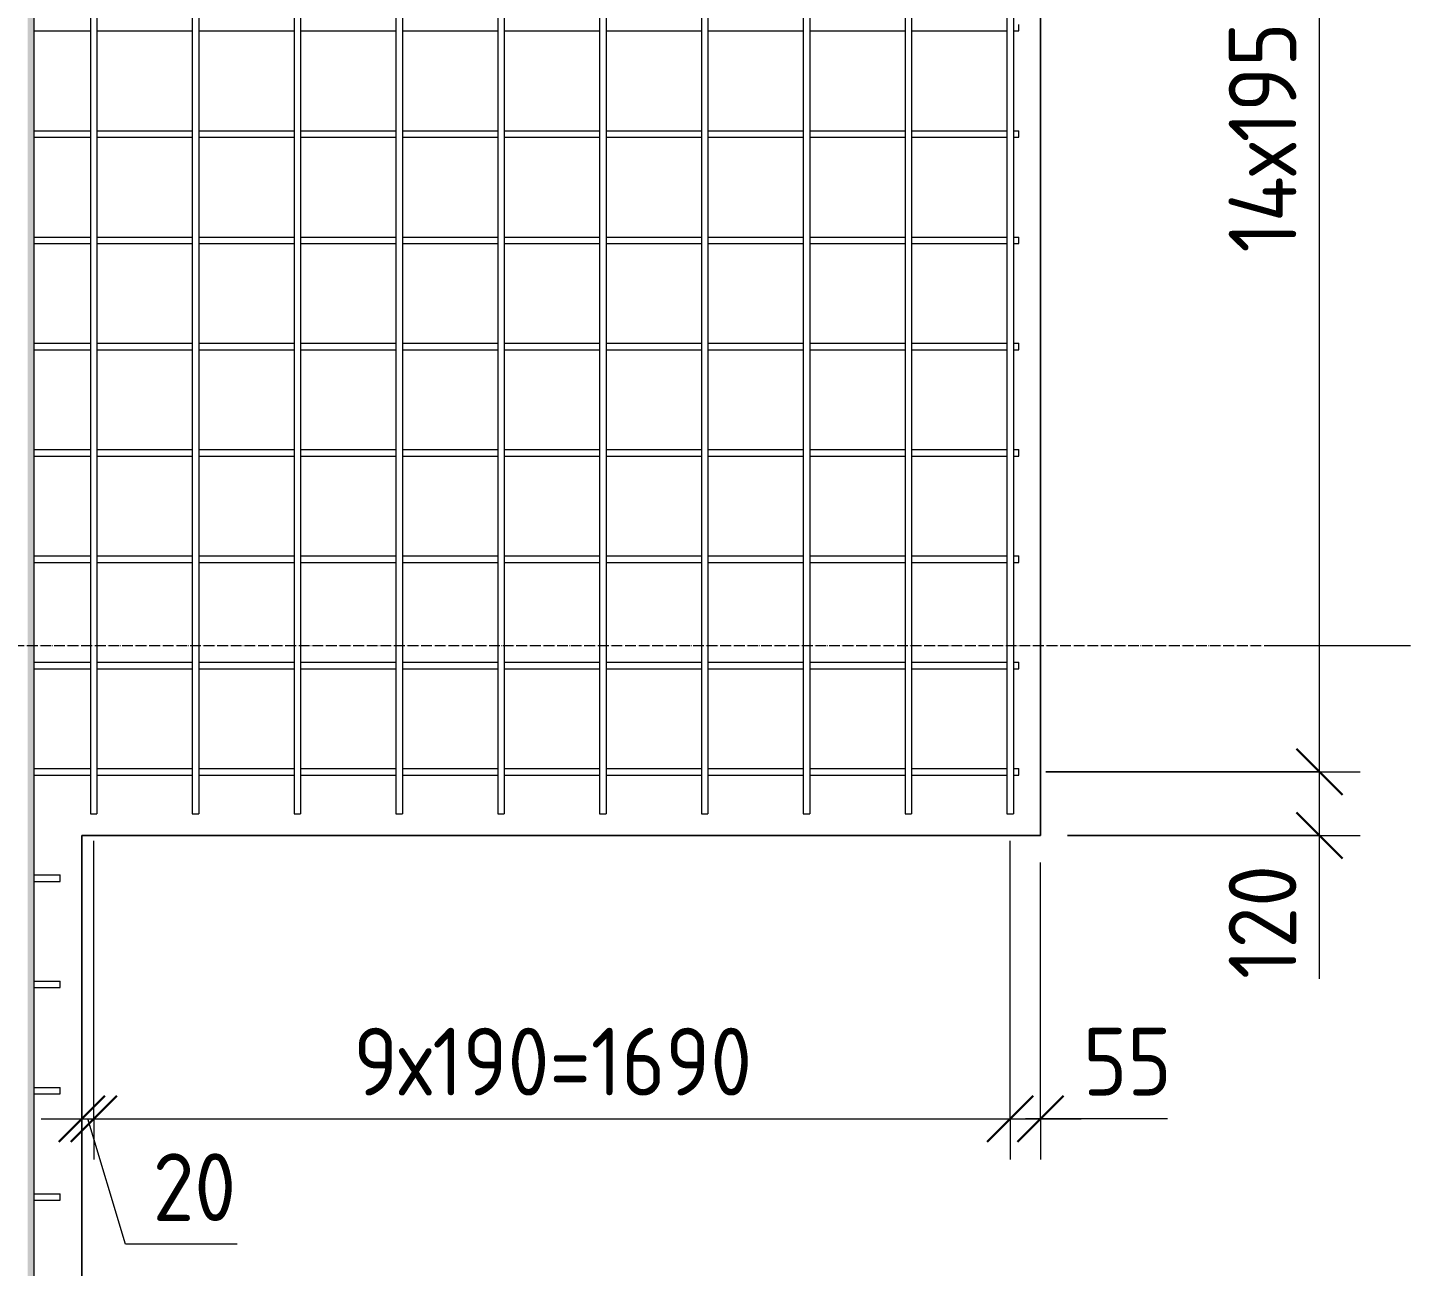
# Model space of a CAD drawing. Header units: millimetres. Extents: x 677 to 38046, y -1785 to 52249.
# Drawn here: x 13191 to 15744, y 47250 to 49536 of the extents above; entities that cross this region are included whole.
import ezdxf

# ---------------------------------------------------------------- set-up
doc = ezdxf.new("R2010")
doc.units = ezdxf.units.MM
doc.linetypes.add('02 Штрихпунктирная _20 мм_', pattern=[25, 20, -2.5, 0, -2.5])
for name, color, linetype, lineweight in [('AA_Dim', 7, 'Continuous', 9), ('AA_Dim-50', 7, 'Continuous', 9), ('AA_Linii', 7, 'Continuous', 9), ('AA_Oformlenie', 7, 'Continuous', 9), ('KR_Armatura_Tonkie', 7, 'Continuous', 20), ('KR_Fundament', 7, 'Continuous', 20), ('Оси', 7, 'Continuous', 9)]:
    doc.layers.add(name, color=color, linetype=linetype, lineweight=lineweight)
doc.styles.add('ISOCPEUR_1', font='isocpeur.TTF', dxfattribs={"width": 0.9, "height": 125})
doc.dimstyles.new('05_Округл_5мм__прозр_', dxfattribs={"dimscale": 304.8, "dimtxt": 125.344371, "dimasz": 0.278871, "dimexe": 0.246063, "dimexo": 0.164042, "dimgap": 0.016404, "dimtad": 1, "dimdec": 0, "dimrnd": 5, "dimdsep": 46, "dimtxsty": 'ISOCPEUR_1', "dimblk1": 'OBLIQUE', "dimblk2": 'OBLIQUE', "dimsah": 1, "dimcen": 0.09, "dimdle": 0.246063, "dimazin": 0, "dimtfac": 1, "dimtdec": 4, "dimtix": 1, "dimtmove": 1, "dimatfit": 3, "dimfxl": 1, "dimtvp": 1, "dimtolj": 1, "dimtzin": 0, "dimlwd": 18, "dimlwe": 18, "dimarcsym": 2})
doc.dimstyles.new('05_Округл_5мм__прозр__1', dxfattribs={"dimscale": 304.8, "dimtxt": 125.344371, "dimasz": 0.278871, "dimexe": 0.246063, "dimexo": 0.164042, "dimgap": 0.016404, "dimtad": 1, "dimdec": 0, "dimrnd": 5, "dimdsep": 46, "dimtxsty": 'ISOCPEUR_1', "dimblk1": 'OBLIQUE', "dimblk2": 'OBLIQUE', "dimsah": 1, "dimcen": 0.09, "dimdle": 0.246063, "dimazin": 0, "dimtfac": 1, "dimtdec": 4, "dimtix": 1, "dimtmove": 0, "dimatfit": 3, "dimfxl": 1, "dimtvp": 1, "dimtolj": 1, "dimtzin": 0, "dimlwd": 18, "dimlwe": 18, "dimarcsym": 2})

# ---------------------------------------------------------------- blocks, each defined once
blk = doc.blocks.new('DIMBLOCK64-Схема расположения фонового армирования фундаментной плиты на отм_-0_890 входной группы в осях 1_1-3_1_Д_1-Ж_1')
at = {"layer": 'AA_Dim-50', "lineweight": 30}
for p, q in [((15576.1, 48162.7), (15533.6, 48205.2)), ((15576.1, 48162.7), (15618.6, 48120.2)), ((15576.1, 48045), (15533.6, 48087.5)), ((15576.1, 48045), (15618.6, 48002.5))]:
    blk.add_line(p, q, dxfattribs=at)
at = {"layer": 'AA_Dim-50', "lineweight": 18}
for p, q in [((15070.9, 48162.7), (15651.1, 48162.7)), ((15576.1, 48162.7), (15070.9, 48162.7)), ((15576.1, 47970), (15576.1, 48162.7)), ((15576.1, 48040.8), (15576.1, 48103.8)), ((15110.9, 48045), (15651.1, 48045)), ((15576.1, 48045), (15110.9, 48045)), ((15576.1, 47780.3), (15576.1, 48040.8))]:
    blk.add_line(p, q, dxfattribs=at)
at = {"layer": 'AA_Dim-50', "color": 0, "lineweight": 18, "insert": (15408.2, 47780.3), "char_height": 125, "width": 252.581, "attachment_point": 1, "rotation": 90, "line_spacing_factor": 1.135194, "style": 'ISOCPEUR_1'}
blk.add_mtext('120', dxfattribs=at)
blk = doc.blocks.new('_Oblique')
at = {"color": 0, "linetype": 'ByBlock', "lineweight": -2}
blk.add_line((-0.5, -0.5), (0.5, 0.5), dxfattribs=at)
blk = doc.blocks.new('DIMBLOCK65-Схема расположения фонового армирования фундаментной плиты на отм_-0_890 входной группы в осях 1_1-3_1_Д_1-Ж_1')
at = {"layer": 'AA_Dim-50', "lineweight": 30}
for p, q in [((15576.1, 50909), (15533.6, 50951.5)), ((15576.1, 50909), (15618.6, 50866.5)), ((15576.1, 48162.7), (15533.6, 48205.2)), ((15576.1, 48162.7), (15618.6, 48120.2))]:
    blk.add_line(p, q, dxfattribs=at)
at = {"layer": 'AA_Dim-50', "lineweight": 18}
for p, q in [((15070.9, 50909), (15651.1, 50909)), ((15576.1, 50909), (15070.9, 50909)), ((15576.1, 48162.7), (15576.1, 50909)), ((15070.9, 48162.7), (15651.1, 48162.7)), ((15576.1, 48162.7), (15070.9, 48162.7))]:
    blk.add_line(p, q, dxfattribs=at)
at = {"layer": 'AA_Dim-50', "color": 0, "lineweight": 18, "insert": (15408.2, 49120.8), "char_height": 125, "width": 996.133, "attachment_point": 1, "rotation": 90, "line_spacing_factor": 1.135194, "style": 'ISOCPEUR_1'}
blk.add_mtext('14х195=2745', dxfattribs=at)
blk = doc.blocks.new('DIMBLOCK70-Схема расположения фонового армирования фундаментной плиты на отм_-0_890 входной группы в осях 1_1-3_1_Д_1-Ж_1')
at = {"layer": 'AA_Dim-50', "lineweight": 18}
for p, q in [((13312.9, 47522.4), (13312.9, 48035)), ((13290.9, 47522.4), (13290.9, 47532.5)), ((13215.9, 47522.4), (13312.9, 47522.4)), ((13290.9, 47522.4), (13290.9, 47447.4)), ((13371.8, 47290.7), (13301.9, 47522.4)), ((13312.9, 47522.4), (13312.9, 47447.4)), ((13577.9, 47290.7), (13371.8, 47290.7))]:
    blk.add_line(p, q, dxfattribs=at)
at = {"layer": 'AA_Dim-50', "lineweight": 30}
for p, q in [((13290.9, 47522.4), (13333.4, 47564.9)), ((13312.9, 47522.4), (13355.4, 47564.9)), ((13290.9, 47522.4), (13248.4, 47479.9)), ((13312.9, 47522.4), (13270.4, 47479.9))]:
    blk.add_line(p, q, dxfattribs=at)
at = {"layer": 'AA_Dim-50', "color": 0, "lineweight": 18, "insert": (13421.8, 47458.6), "char_height": 125, "width": 187.307, "attachment_point": 1, "line_spacing_factor": 1.135194, "style": 'ISOCPEUR_1'}
blk.add_mtext('20', dxfattribs=at)
blk = doc.blocks.new('_None')
blk = doc.blocks.new('DIMBLOCK71-Схема расположения фонового армирования фундаментной плиты на отм_-0_890 входной группы в осях 1_1-3_1_Д_1-Ж_1')
at = {"layer": 'AA_Dim-50', "lineweight": 18}
for p, q in [((13312.9, 47522.4), (13312.9, 48035)), ((15004.9, 47522.4), (15004.9, 48035)), ((15060.9, 47522.4), (15060.9, 47995)), ((13312.9, 47522.4), (15004.9, 47522.4)), ((13312.9, 47522.4), (13312.9, 47447.4)), ((15004.9, 47522.4), (15004.9, 47447.4)), ((15060.9, 47522.4), (15060.9, 47447.4))]:
    blk.add_line(p, q, dxfattribs=at)
at = {"layer": 'AA_Dim-50', "lineweight": 30}
for p, q in [((13312.9, 47522.4), (13355.4, 47564.9)), ((15004.9, 47522.4), (15047.4, 47564.9)), ((15060.9, 47522.4), (15103.4, 47564.9)), ((13312.9, 47522.4), (13270.4, 47479.9)), ((15004.9, 47522.4), (14962.4, 47479.9)), ((15060.9, 47522.4), (15018.4, 47479.9))]:
    blk.add_line(p, q, dxfattribs=at)
at = {"layer": 'AA_Dim-50', "color": 0, "lineweight": 18, "insert": (13792.3, 47690.3), "char_height": 125, "width": 879.776, "attachment_point": 1, "line_spacing_factor": 1.135194, "style": 'ISOCPEUR_1'}
blk.add_mtext('9х190=1690', dxfattribs=at)
blk = doc.blocks.new('DIMBLOCK72-Схема расположения фонового армирования фундаментной плиты на отм_-0_890 входной группы в осях 1_1-3_1_Д_1-Ж_1')
at = {"layer": 'AA_Dim-50', "lineweight": 18}
for p, q in [((15004.9, 47522.4), (15004.9, 48035)), ((15060.9, 47522.4), (15060.9, 47995)), ((15004.9, 47522.4), (15135.9, 47522.4)), ((15004.9, 47522.4), (15004.9, 47447.4)), ((15089.1, 47522.4), (15032.9, 47522.4)), ((15060.9, 47522.4), (15060.9, 47447.4)), ((15295.2, 47522.4), (15089.1, 47522.4))]:
    blk.add_line(p, q, dxfattribs=at)
at = {"layer": 'AA_Dim-50', "lineweight": 30}
for p, q in [((15004.9, 47522.4), (15047.4, 47564.9)), ((15060.9, 47522.4), (15103.4, 47564.9)), ((15004.9, 47522.4), (14962.4, 47479.9)), ((15060.9, 47522.4), (15018.4, 47479.9))]:
    blk.add_line(p, q, dxfattribs=at)
at = {"layer": 'AA_Dim-50', "color": 0, "lineweight": 18, "insert": (15139.1, 47690.3), "char_height": 125, "width": 187.307, "attachment_point": 1, "line_spacing_factor": 1.135194, "style": 'ISOCPEUR_1'}
blk.add_mtext('55', dxfattribs=at)

msp = doc.modelspace()

# ---------------------------------------------------------------- hatches: boundary and pattern name
at = {"layer": 'AA_Oformlenie'}
msp.add_hatch(color=255, dxfattribs=at).paths.add_polyline_path([(13202.8931, 46185), (13202.8931, 50925), (13190.8931, 50925), (13190.8931, 46185)])

# ---------------------------------------------------------------- linework, layer by layer
at = {"layer": 'AA_Linii'}
msp.add_line((13202.8931, 46185), (13202.8931, 50925), dxfattribs=at)
at = {"layer": 'KR_Armatura_Tonkie'}
for p, q in [((13306.8931, 50925), (13306.8931, 48085)), ((13318.8931, 50925), (13318.8931, 48085)), ((13494.8931, 50925), (13494.8931, 48085)), ((13506.8931, 50925), (13506.8931, 48085)), ((13682.8931, 50925), (13682.8931, 48085)), ((13694.8931, 50925), (13694.8931, 48085)), ((13870.8931, 50925), (13870.8931, 48085)), ((13882.8931, 50925), (13882.8931, 48085)), ((14058.8931, 50925), (14058.8931, 48085)), ((14070.8931, 50925), (14070.8931, 48085)), ((14246.8931, 50925), (14246.8931, 48085)), ((14258.8931, 50925), (14258.8931, 48085)), ((14434.8931, 50925), (14434.8931, 48085)), ((14446.8931, 50925), (14446.8931, 48085)), ((14622.8931, 50925), (14622.8931, 48085)), ((14634.8931, 50925), (14634.8931, 48085)), ((14810.8931, 50925), (14810.8931, 48085)), ((14822.8931, 50925), (14822.8931, 48085)), ((14998.8931, 50925), (14998.8931, 48085)), ((15010.8931, 50925), (15010.8931, 48085)), ((13202.8931, 49529.8333), (13306.8931, 49529.8333)), ((13306.8931, 49529.8333), (13306.8931, 49345.6667)), ((13318.8931, 49529.8333), (13494.8931, 49529.8333)), ((13318.8931, 49529.8333), (13318.8931, 49345.6667)), ((13494.8931, 49529.8333), (13494.8931, 49345.6667)), ((13506.8931, 49529.8333), (13682.8931, 49529.8333)), ((13506.8931, 49529.8333), (13506.8931, 49345.6667)), ((13682.8931, 49529.8333), (13682.8931, 49345.6667)), ((13694.8931, 49529.8333), (13870.8931, 49529.8333)), ((13694.8931, 49529.8333), (13694.8931, 49345.6667)), ((13870.8931, 49529.8333), (13870.8931, 49345.6667)), ((13882.8931, 49529.8333), (14058.8931, 49529.8333)), ((13882.8931, 49529.8333), (13882.8931, 49345.6667)), ((14058.8931, 49529.8333), (14058.8931, 49345.6667)), ((14070.8931, 49529.8333), (14246.8931, 49529.8333)), ((14070.8931, 49529.8333), (14070.8931, 49345.6667)), ((14246.8931, 49529.8333), (14246.8931, 49345.6667)), ((14258.8931, 49529.8333), (14434.8931, 49529.8333)), ((14258.8931, 49529.8333), (14258.8931, 49345.6667)), ((14434.8931, 49529.8333), (14434.8931, 49345.6667)), ((14446.8931, 49529.8333), (14622.8931, 49529.8333)), ((14446.8931, 49529.8333), (14446.8931, 49345.6667)), ((14622.8931, 49529.8333), (14622.8931, 49345.6667)), ((14634.8931, 49529.8333), (14810.8931, 49529.8333)), ((14634.8931, 49529.8333), (14634.8931, 49345.6667)), ((14810.8931, 49529.8333), (14810.8931, 49345.6667)), ((14822.8931, 49529.8333), (14998.8931, 49529.8333)), ((14822.8931, 49529.8333), (14822.8931, 49345.6667)), ((14998.8931, 49529.8333), (14998.8931, 49345.6667)), ((15010.8931, 49529.8333), (15020.8931, 49529.8333)), ((15010.8931, 49529.8333), (15010.8931, 49345.6667)), ((15020.8931, 49529.8333), (15020.8931, 49541.8333)), ((13202.8931, 49345.6667), (13306.8931, 49345.6667)), ((13202.8931, 49345.6667), (13306.8931, 49345.6667)), ((13318.8931, 49345.6667), (13494.8931, 49345.6667)), ((13318.8931, 49345.6667), (13494.8931, 49345.6667)), ((13506.8931, 49345.6667), (13682.8931, 49345.6667)), ((13506.8931, 49345.6667), (13682.8931, 49345.6667)), ((13694.8931, 49345.6667), (13870.8931, 49345.6667)), ((13694.8931, 49345.6667), (13870.8931, 49345.6667)), ((13882.8931, 49345.6667), (14058.8931, 49345.6667)), ((13882.8931, 49345.6667), (14058.8931, 49345.6667)), ((14070.8931, 49345.6667), (14246.8931, 49345.6667)), ((14070.8931, 49345.6667), (14246.8931, 49345.6667)), ((14258.8931, 49345.6667), (14434.8931, 49345.6667)), ((14258.8931, 49345.6667), (14434.8931, 49345.6667)), ((14446.8931, 49345.6667), (14622.8931, 49345.6667)), ((14446.8931, 49345.6667), (14622.8931, 49345.6667)), ((14634.8931, 49345.6667), (14810.8931, 49345.6667)), ((14634.8931, 49345.6667), (14810.8931, 49345.6667)), ((14822.8931, 49345.6667), (14998.8931, 49345.6667)), ((14822.8931, 49345.6667), (14998.8931, 49345.6667)), ((15010.8931, 49345.6667), (15020.8931, 49345.6667)), ((15010.8931, 49345.6667), (15020.8931, 49345.6667)), ((15020.8931, 49333.6667), (15020.8931, 49345.6667)), ((15020.8931, 49333.6667), (15020.8931, 49345.6667)), ((13202.8931, 49333.6667), (13306.8931, 49333.6667)), ((13202.8931, 49333.6667), (13306.8931, 49333.6667)), ((13306.8931, 49333.6667), (13306.8931, 49149.5)), ((13318.8931, 49333.6667), (13494.8931, 49333.6667)), ((13318.8931, 49333.6667), (13494.8931, 49333.6667)), ((13318.8931, 49333.6667), (13318.8931, 49149.5)), ((13494.8931, 49333.6667), (13494.8931, 49149.5)), ((13506.8931, 49333.6667), (13682.8931, 49333.6667)), ((13506.8931, 49333.6667), (13682.8931, 49333.6667)), ((13506.8931, 49333.6667), (13506.8931, 49149.5)), ((13682.8931, 49333.6667), (13682.8931, 49149.5)), ((13694.8931, 49333.6667), (13870.8931, 49333.6667)), ((13694.8931, 49333.6667), (13870.8931, 49333.6667)), ((13694.8931, 49333.6667), (13694.8931, 49149.5)), ((13870.8931, 49333.6667), (13870.8931, 49149.5)), ((13882.8931, 49333.6667), (14058.8931, 49333.6667)), ((13882.8931, 49333.6667), (14058.8931, 49333.6667)), ((13882.8931, 49333.6667), (13882.8931, 49149.5)), ((14058.8931, 49333.6667), (14058.8931, 49149.5)), ((14070.8931, 49333.6667), (14246.8931, 49333.6667)), ((14070.8931, 49333.6667), (14246.8931, 49333.6667)), ((14070.8931, 49333.6667), (14070.8931, 49149.5)), ((14246.8931, 49333.6667), (14246.8931, 49149.5)), ((14258.8931, 49333.6667), (14434.8931, 49333.6667)), ((14258.8931, 49333.6667), (14434.8931, 49333.6667)), ((14258.8931, 49333.6667), (14258.8931, 49149.5)), ((14434.8931, 49333.6667), (14434.8931, 49149.5)), ((14446.8931, 49333.6667), (14622.8931, 49333.6667)), ((14446.8931, 49333.6667), (14622.8931, 49333.6667)), ((14446.8931, 49333.6667), (14446.8931, 49149.5)), ((14622.8931, 49333.6667), (14622.8931, 49149.5)), ((14634.8931, 49333.6667), (14810.8931, 49333.6667)), ((14634.8931, 49333.6667), (14810.8931, 49333.6667)), ((14634.8931, 49333.6667), (14634.8931, 49149.5)), ((14810.8931, 49333.6667), (14810.8931, 49149.5)), ((14822.8931, 49333.6667), (14998.8931, 49333.6667)), ((14822.8931, 49333.6667), (14998.8931, 49333.6667)), ((14822.8931, 49333.6667), (14822.8931, 49149.5)), ((14998.8931, 49333.6667), (14998.8931, 49149.5)), ((15010.8931, 49333.6667), (15020.8931, 49333.6667)), ((15010.8931, 49333.6667), (15020.8931, 49333.6667)), ((15010.8931, 49333.6667), (15010.8931, 49149.5)), ((13202.8931, 49149.5), (13306.8931, 49149.5)), ((13202.8931, 49149.5), (13306.8931, 49149.5)), ((13318.8931, 49149.5), (13494.8931, 49149.5)), ((13318.8931, 49149.5), (13494.8931, 49149.5)), ((13506.8931, 49149.5), (13682.8931, 49149.5)), ((13506.8931, 49149.5), (13682.8931, 49149.5)), ((13694.8931, 49149.5), (13870.8931, 49149.5)), ((13694.8931, 49149.5), (13870.8931, 49149.5)), ((13882.8931, 49149.5), (14058.8931, 49149.5)), ((13882.8931, 49149.5), (14058.8931, 49149.5)), ((14070.8931, 49149.5), (14246.8931, 49149.5)), ((14070.8931, 49149.5), (14246.8931, 49149.5)), ((14258.8931, 49149.5), (14434.8931, 49149.5)), ((14258.8931, 49149.5), (14434.8931, 49149.5)), ((14446.8931, 49149.5), (14622.8931, 49149.5)), ((14446.8931, 49149.5), (14622.8931, 49149.5)), ((14634.8931, 49149.5), (14810.8931, 49149.5)), ((14634.8931, 49149.5), (14810.8931, 49149.5)), ((14822.8931, 49149.5), (14998.8931, 49149.5)), ((14822.8931, 49149.5), (14998.8931, 49149.5)), ((15010.8931, 49149.5), (15020.8931, 49149.5)), ((15010.8931, 49149.5), (15020.8931, 49149.5)), ((15020.8931, 49137.5), (15020.8931, 49149.5)), ((15020.8931, 49137.5), (15020.8931, 49149.5)), ((13202.8931, 49137.5), (13306.8931, 49137.5)), ((13202.8931, 49137.5), (13306.8931, 49137.5)), ((13306.8931, 49137.5), (13306.8931, 48953.3333)), ((13318.8931, 49137.5), (13494.8931, 49137.5)), ((13318.8931, 49137.5), (13494.8931, 49137.5)), ((13318.8931, 49137.5), (13318.8931, 48953.3333)), ((13494.8931, 49137.5), (13494.8931, 48953.3333)), ((13506.8931, 49137.5), (13682.8931, 49137.5)), ((13506.8931, 49137.5), (13682.8931, 49137.5)), ((13506.8931, 49137.5), (13506.8931, 48953.3333)), ((13682.8931, 49137.5), (13682.8931, 48953.3333)), ((13694.8931, 49137.5), (13870.8931, 49137.5)), ((13694.8931, 49137.5), (13870.8931, 49137.5)), ((13694.8931, 49137.5), (13694.8931, 48953.3333)), ((13870.8931, 49137.5), (13870.8931, 48953.3333)), ((13882.8931, 49137.5), (14058.8931, 49137.5)), ((13882.8931, 49137.5), (14058.8931, 49137.5)), ((13882.8931, 49137.5), (13882.8931, 48953.3333)), ((14058.8931, 49137.5), (14058.8931, 48953.3333)), ((14070.8931, 49137.5), (14246.8931, 49137.5)), ((14070.8931, 49137.5), (14246.8931, 49137.5)), ((14070.8931, 49137.5), (14070.8931, 48953.3333)), ((14246.8931, 49137.5), (14246.8931, 48953.3333)), ((14258.8931, 49137.5), (14434.8931, 49137.5)), ((14258.8931, 49137.5), (14434.8931, 49137.5)), ((14258.8931, 49137.5), (14258.8931, 48953.3333)), ((14434.8931, 49137.5), (14434.8931, 48953.3333)), ((14446.8931, 49137.5), (14622.8931, 49137.5)), ((14446.8931, 49137.5), (14622.8931, 49137.5)), ((14446.8931, 49137.5), (14446.8931, 48953.3333)), ((14622.8931, 49137.5), (14622.8931, 48953.3333)), ((14634.8931, 49137.5), (14810.8931, 49137.5)), ((14634.8931, 49137.5), (14810.8931, 49137.5)), ((14634.8931, 49137.5), (14634.8931, 48953.3333)), ((14810.8931, 49137.5), (14810.8931, 48953.3333)), ((14822.8931, 49137.5), (14998.8931, 49137.5)), ((14822.8931, 49137.5), (14998.8931, 49137.5)), ((14822.8931, 49137.5), (14822.8931, 48953.3333)), ((14998.8931, 49137.5), (14998.8931, 48953.3333)), ((15010.8931, 49137.5), (15020.8931, 49137.5)), ((15010.8931, 49137.5), (15020.8931, 49137.5)), ((15010.8931, 49137.5), (15010.8931, 48953.3333)), ((13202.8931, 48953.3333), (13306.8931, 48953.3333)), ((13202.8931, 48953.3333), (13306.8931, 48953.3333)), ((13202.8931, 48941.3333), (13306.8931, 48941.3333)), ((13202.8931, 48941.3333), (13306.8931, 48941.3333)), ((13306.8931, 48941.3333), (13306.8931, 48757.1667)), ((13318.8931, 48953.3333), (13494.8931, 48953.3333)), ((13318.8931, 48953.3333), (13494.8931, 48953.3333)), ((13318.8931, 48941.3333), (13494.8931, 48941.3333)), ((13318.8931, 48941.3333), (13494.8931, 48941.3333)), ((13318.8931, 48941.3333), (13318.8931, 48757.1667)), ((13494.8931, 48941.3333), (13494.8931, 48757.1667)), ((13506.8931, 48953.3333), (13682.8931, 48953.3333)), ((13506.8931, 48953.3333), (13682.8931, 48953.3333)), ((13506.8931, 48941.3333), (13682.8931, 48941.3333)), ((13506.8931, 48941.3333), (13682.8931, 48941.3333)), ((13506.8931, 48941.3333), (13506.8931, 48757.1667)), ((13682.8931, 48941.3333), (13682.8931, 48757.1667)), ((13694.8931, 48953.3333), (13870.8931, 48953.3333)), ((13694.8931, 48953.3333), (13870.8931, 48953.3333)), ((13694.8931, 48941.3333), (13870.8931, 48941.3333)), ((13694.8931, 48941.3333), (13870.8931, 48941.3333)), ((13694.8931, 48941.3333), (13694.8931, 48757.1667)), ((13870.8931, 48941.3333), (13870.8931, 48757.1667)), ((13882.8931, 48953.3333), (14058.8931, 48953.3333)), ((13882.8931, 48953.3333), (14058.8931, 48953.3333)), ((13882.8931, 48941.3333), (14058.8931, 48941.3333)), ((13882.8931, 48941.3333), (14058.8931, 48941.3333)), ((13882.8931, 48941.3333), (13882.8931, 48757.1667)), ((14058.8931, 48941.3333), (14058.8931, 48757.1667)), ((14070.8931, 48953.3333), (14246.8931, 48953.3333)), ((14070.8931, 48953.3333), (14246.8931, 48953.3333)), ((14070.8931, 48941.3333), (14246.8931, 48941.3333)), ((14070.8931, 48941.3333), (14246.8931, 48941.3333)), ((14070.8931, 48941.3333), (14070.8931, 48757.1667)), ((14246.8931, 48941.3333), (14246.8931, 48757.1667)), ((14258.8931, 48953.3333), (14434.8931, 48953.3333)), ((14258.8931, 48953.3333), (14434.8931, 48953.3333)), ((14258.8931, 48941.3333), (14434.8931, 48941.3333)), ((14258.8931, 48941.3333), (14434.8931, 48941.3333)), ((14258.8931, 48941.3333), (14258.8931, 48757.1667)), ((14434.8931, 48941.3333), (14434.8931, 48757.1667)), ((14446.8931, 48953.3333), (14622.8931, 48953.3333)), ((14446.8931, 48953.3333), (14622.8931, 48953.3333)), ((14446.8931, 48941.3333), (14622.8931, 48941.3333)), ((14446.8931, 48941.3333), (14622.8931, 48941.3333)), ((14446.8931, 48941.3333), (14446.8931, 48757.1667)), ((14622.8931, 48941.3333), (14622.8931, 48757.1667)), ((14634.8931, 48953.3333), (14810.8931, 48953.3333)), ((14634.8931, 48953.3333), (14810.8931, 48953.3333)), ((14634.8931, 48941.3333), (14810.8931, 48941.3333)), ((14634.8931, 48941.3333), (14810.8931, 48941.3333)), ((14634.8931, 48941.3333), (14634.8931, 48757.1667)), ((14810.8931, 48941.3333), (14810.8931, 48757.1667)), ((14822.8931, 48953.3333), (14998.8931, 48953.3333)), ((14822.8931, 48953.3333), (14998.8931, 48953.3333)), ((14822.8931, 48941.3333), (14998.8931, 48941.3333)), ((14822.8931, 48941.3333), (14998.8931, 48941.3333)), ((14822.8931, 48941.3333), (14822.8931, 48757.1667)), ((14998.8931, 48941.3333), (14998.8931, 48757.1667)), ((15010.8931, 48953.3333), (15020.8931, 48953.3333)), ((15010.8931, 48953.3333), (15020.8931, 48953.3333)), ((15010.8931, 48941.3333), (15020.8931, 48941.3333)), ((15010.8931, 48941.3333), (15020.8931, 48941.3333)), ((15010.8931, 48941.3333), (15010.8931, 48757.1667)), ((15020.8931, 48941.3333), (15020.8931, 48953.3333)), ((15020.8931, 48941.3333), (15020.8931, 48953.3333)), ((13202.8931, 48757.1667), (13306.8931, 48757.1667)), ((13202.8931, 48757.1667), (13306.8931, 48757.1667)), ((13318.8931, 48757.1667), (13494.8931, 48757.1667)), ((13318.8931, 48757.1667), (13494.8931, 48757.1667)), ((13506.8931, 48757.1667), (13682.8931, 48757.1667)), ((13506.8931, 48757.1667), (13682.8931, 48757.1667)), ((13694.8931, 48757.1667), (13870.8931, 48757.1667)), ((13694.8931, 48757.1667), (13870.8931, 48757.1667)), ((13882.8931, 48757.1667), (14058.8931, 48757.1667)), ((13882.8931, 48757.1667), (14058.8931, 48757.1667)), ((14070.8931, 48757.1667), (14246.8931, 48757.1667)), ((14070.8931, 48757.1667), (14246.8931, 48757.1667)), ((14258.8931, 48757.1667), (14434.8931, 48757.1667)), ((14258.8931, 48757.1667), (14434.8931, 48757.1667)), ((14446.8931, 48757.1667), (14622.8931, 48757.1667)), ((14446.8931, 48757.1667), (14622.8931, 48757.1667)), ((14634.8931, 48757.1667), (14810.8931, 48757.1667)), ((14634.8931, 48757.1667), (14810.8931, 48757.1667)), ((14822.8931, 48757.1667), (14998.8931, 48757.1667)), ((14822.8931, 48757.1667), (14998.8931, 48757.1667)), ((15010.8931, 48757.1667), (15020.8931, 48757.1667)), ((15010.8931, 48757.1667), (15020.8931, 48757.1667)), ((15020.8931, 48745.1667), (15020.8931, 48757.1667)), ((15020.8931, 48745.1667), (15020.8931, 48757.1667)), ((13202.8931, 48745.1667), (13306.8931, 48745.1667)), ((13202.8931, 48745.1667), (13306.8931, 48745.1667)), ((13306.8931, 48745.1667), (13306.8931, 48561)), ((13318.8931, 48745.1667), (13494.8931, 48745.1667)), ((13318.8931, 48745.1667), (13494.8931, 48745.1667)), ((13318.8931, 48745.1667), (13318.8931, 48561)), ((13494.8931, 48745.1667), (13494.8931, 48561)), ((13506.8931, 48745.1667), (13682.8931, 48745.1667)), ((13506.8931, 48745.1667), (13682.8931, 48745.1667)), ((13506.8931, 48745.1667), (13506.8931, 48561)), ((13682.8931, 48745.1667), (13682.8931, 48561)), ((13694.8931, 48745.1667), (13870.8931, 48745.1667)), ((13694.8931, 48745.1667), (13870.8931, 48745.1667)), ((13694.8931, 48745.1667), (13694.8931, 48561)), ((13870.8931, 48745.1667), (13870.8931, 48561)), ((13882.8931, 48745.1667), (14058.8931, 48745.1667)), ((13882.8931, 48745.1667), (14058.8931, 48745.1667)), ((13882.8931, 48745.1667), (13882.8931, 48561)), ((14058.8931, 48745.1667), (14058.8931, 48561)), ((14070.8931, 48745.1667), (14246.8931, 48745.1667)), ((14070.8931, 48745.1667), (14246.8931, 48745.1667)), ((14070.8931, 48745.1667), (14070.8931, 48561)), ((14246.8931, 48745.1667), (14246.8931, 48561)), ((14258.8931, 48745.1667), (14434.8931, 48745.1667)), ((14258.8931, 48745.1667), (14434.8931, 48745.1667)), ((14258.8931, 48745.1667), (14258.8931, 48561)), ((14434.8931, 48745.1667), (14434.8931, 48561)), ((14446.8931, 48745.1667), (14622.8931, 48745.1667)), ((14446.8931, 48745.1667), (14622.8931, 48745.1667)), ((14446.8931, 48745.1667), (14446.8931, 48561)), ((14622.8931, 48745.1667), (14622.8931, 48561)), ((14634.8931, 48745.1667), (14810.8931, 48745.1667)), ((14634.8931, 48745.1667), (14810.8931, 48745.1667)), ((14634.8931, 48745.1667), (14634.8931, 48561)), ((14810.8931, 48745.1667), (14810.8931, 48561)), ((14822.8931, 48745.1667), (14998.8931, 48745.1667)), ((14822.8931, 48745.1667), (14998.8931, 48745.1667)), ((14822.8931, 48745.1667), (14822.8931, 48561)), ((14998.8931, 48745.1667), (14998.8931, 48561)), ((15010.8931, 48745.1667), (15020.8931, 48745.1667)), ((15010.8931, 48745.1667), (15020.8931, 48745.1667)), ((15010.8931, 48745.1667), (15010.8931, 48561)), ((13202.8931, 48561), (13306.8931, 48561)), ((13202.8931, 48561), (13306.8931, 48561)), ((13318.8931, 48561), (13494.8931, 48561)), ((13318.8931, 48561), (13494.8931, 48561)), ((13506.8931, 48561), (13682.8931, 48561)), ((13506.8931, 48561), (13682.8931, 48561)), ((13694.8931, 48561), (13870.8931, 48561)), ((13694.8931, 48561), (13870.8931, 48561)), ((13882.8931, 48561), (14058.8931, 48561)), ((13882.8931, 48561), (14058.8931, 48561)), ((14070.8931, 48561), (14246.8931, 48561)), ((14070.8931, 48561), (14246.8931, 48561)), ((14258.8931, 48561), (14434.8931, 48561)), ((14258.8931, 48561), (14434.8931, 48561)), ((14446.8931, 48561), (14622.8931, 48561)), ((14446.8931, 48561), (14622.8931, 48561)), ((14634.8931, 48561), (14810.8931, 48561)), ((14634.8931, 48561), (14810.8931, 48561)), ((14822.8931, 48561), (14998.8931, 48561)), ((14822.8931, 48561), (14998.8931, 48561)), ((15010.8931, 48561), (15020.8931, 48561)), ((15010.8931, 48561), (15020.8931, 48561)), ((15020.8931, 48549), (15020.8931, 48561)), ((15020.8931, 48549), (15020.8931, 48561)), ((13202.8931, 48549), (13306.8931, 48549)), ((13202.8931, 48549), (13306.8931, 48549)), ((13306.8931, 48549), (13306.8931, 48364.8333)), ((13318.8931, 48549), (13494.8931, 48549)), ((13318.8931, 48549), (13494.8931, 48549)), ((13318.8931, 48549), (13318.8931, 48364.8333)), ((13494.8931, 48549), (13494.8931, 48364.8333)), ((13506.8931, 48549), (13682.8931, 48549)), ((13506.8931, 48549), (13682.8931, 48549)), ((13506.8931, 48549), (13506.8931, 48364.8333)), ((13682.8931, 48549), (13682.8931, 48364.8333)), ((13694.8931, 48549), (13870.8931, 48549)), ((13694.8931, 48549), (13870.8931, 48549)), ((13694.8931, 48549), (13694.8931, 48364.8333)), ((13870.8931, 48549), (13870.8931, 48364.8333)), ((13882.8931, 48549), (14058.8931, 48549)), ((13882.8931, 48549), (14058.8931, 48549)), ((13882.8931, 48549), (13882.8931, 48364.8333)), ((14058.8931, 48549), (14058.8931, 48364.8333)), ((14070.8931, 48549), (14246.8931, 48549)), ((14070.8931, 48549), (14246.8931, 48549)), ((14070.8931, 48549), (14070.8931, 48364.8333)), ((14246.8931, 48549), (14246.8931, 48364.8333)), ((14258.8931, 48549), (14434.8931, 48549)), ((14258.8931, 48549), (14434.8931, 48549)), ((14258.8931, 48549), (14258.8931, 48364.8333)), ((14434.8931, 48549), (14434.8931, 48364.8333)), ((14446.8931, 48549), (14622.8931, 48549)), ((14446.8931, 48549), (14622.8931, 48549)), ((14446.8931, 48549), (14446.8931, 48364.8333)), ((14622.8931, 48549), (14622.8931, 48364.8333)), ((14634.8931, 48549), (14810.8931, 48549)), ((14634.8931, 48549), (14810.8931, 48549)), ((14634.8931, 48549), (14634.8931, 48364.8333)), ((14810.8931, 48549), (14810.8931, 48364.8333)), ((14822.8931, 48549), (14998.8931, 48549)), ((14822.8931, 48549), (14998.8931, 48549)), ((14822.8931, 48549), (14822.8931, 48364.8333)), ((14998.8931, 48549), (14998.8931, 48364.8333)), ((15010.8931, 48549), (15020.8931, 48549)), ((15010.8931, 48549), (15020.8931, 48549)), ((15010.8931, 48549), (15010.8931, 48364.8333)), ((13202.8931, 48364.8333), (13306.8931, 48364.8333)), ((13202.8931, 48364.8333), (13306.8931, 48364.8333)), ((13202.8931, 48352.8333), (13306.8931, 48352.8333)), ((13202.8931, 48352.8333), (13306.8931, 48352.8333)), ((13306.8931, 48352.8333), (13306.8931, 48168.6667)), ((13318.8931, 48364.8333), (13494.8931, 48364.8333)), ((13318.8931, 48364.8333), (13494.8931, 48364.8333)), ((13318.8931, 48352.8333), (13494.8931, 48352.8333)), ((13318.8931, 48352.8333), (13494.8931, 48352.8333)), ((13318.8931, 48352.8333), (13318.8931, 48168.6667)), ((13494.8931, 48352.8333), (13494.8931, 48168.6667)), ((13506.8931, 48364.8333), (13682.8931, 48364.8333)), ((13506.8931, 48364.8333), (13682.8931, 48364.8333)), ((13506.8931, 48352.8333), (13682.8931, 48352.8333)), ((13506.8931, 48352.8333), (13682.8931, 48352.8333)), ((13506.8931, 48352.8333), (13506.8931, 48168.6667)), ((13682.8931, 48352.8333), (13682.8931, 48168.6667)), ((13694.8931, 48364.8333), (13870.8931, 48364.8333)), ((13694.8931, 48364.8333), (13870.8931, 48364.8333)), ((13694.8931, 48352.8333), (13870.8931, 48352.8333)), ((13694.8931, 48352.8333), (13870.8931, 48352.8333)), ((13694.8931, 48352.8333), (13694.8931, 48168.6667)), ((13870.8931, 48352.8333), (13870.8931, 48168.6667)), ((13882.8931, 48364.8333), (14058.8931, 48364.8333)), ((13882.8931, 48364.8333), (14058.8931, 48364.8333)), ((13882.8931, 48352.8333), (14058.8931, 48352.8333)), ((13882.8931, 48352.8333), (14058.8931, 48352.8333)), ((13882.8931, 48352.8333), (13882.8931, 48168.6667)), ((14058.8931, 48352.8333), (14058.8931, 48168.6667)), ((14070.8931, 48364.8333), (14246.8931, 48364.8333)), ((14070.8931, 48364.8333), (14246.8931, 48364.8333)), ((14070.8931, 48352.8333), (14246.8931, 48352.8333)), ((14070.8931, 48352.8333), (14246.8931, 48352.8333)), ((14070.8931, 48352.8333), (14070.8931, 48168.6667)), ((14246.8931, 48352.8333), (14246.8931, 48168.6667)), ((14258.8931, 48364.8333), (14434.8931, 48364.8333)), ((14258.8931, 48364.8333), (14434.8931, 48364.8333)), ((14258.8931, 48352.8333), (14434.8931, 48352.8333)), ((14258.8931, 48352.8333), (14434.8931, 48352.8333)), ((14258.8931, 48352.8333), (14258.8931, 48168.6667)), ((14434.8931, 48352.8333), (14434.8931, 48168.6667)), ((14446.8931, 48364.8333), (14622.8931, 48364.8333)), ((14446.8931, 48364.8333), (14622.8931, 48364.8333)), ((14446.8931, 48352.8333), (14622.8931, 48352.8333)), ((14446.8931, 48352.8333), (14622.8931, 48352.8333)), ((14446.8931, 48352.8333), (14446.8931, 48168.6667)), ((14622.8931, 48352.8333), (14622.8931, 48168.6667)), ((14634.8931, 48364.8333), (14810.8931, 48364.8333)), ((14634.8931, 48364.8333), (14810.8931, 48364.8333)), ((14634.8931, 48352.8333), (14810.8931, 48352.8333)), ((14634.8931, 48352.8333), (14810.8931, 48352.8333)), ((14634.8931, 48352.8333), (14634.8931, 48168.6667)), ((14810.8931, 48352.8333), (14810.8931, 48168.6667)), ((14822.8931, 48364.8333), (14998.8931, 48364.8333)), ((14822.8931, 48364.8333), (14998.8931, 48364.8333)), ((14822.8931, 48352.8333), (14998.8931, 48352.8333)), ((14822.8931, 48352.8333), (14998.8931, 48352.8333)), ((14822.8931, 48352.8333), (14822.8931, 48168.6667)), ((14998.8931, 48352.8333), (14998.8931, 48168.6667)), ((15010.8931, 48364.8333), (15020.8931, 48364.8333)), ((15010.8931, 48364.8333), (15020.8931, 48364.8333)), ((15010.8931, 48352.8333), (15020.8931, 48352.8333)), ((15010.8931, 48352.8333), (15020.8931, 48352.8333)), ((15010.8931, 48352.8333), (15010.8931, 48168.6667)), ((15020.8931, 48352.8333), (15020.8931, 48364.8333)), ((15020.8931, 48352.8333), (15020.8931, 48364.8333)), ((13202.8931, 48168.6667), (13306.8931, 48168.6667)), ((13202.8931, 48168.6667), (13306.8931, 48168.6667)), ((13318.8931, 48168.6667), (13494.8931, 48168.6667)), ((13318.8931, 48168.6667), (13494.8931, 48168.6667)), ((13506.8931, 48168.6667), (13682.8931, 48168.6667)), ((13506.8931, 48168.6667), (13682.8931, 48168.6667)), ((13694.8931, 48168.6667), (13870.8931, 48168.6667)), ((13694.8931, 48168.6667), (13870.8931, 48168.6667)), ((13882.8931, 48168.6667), (14058.8931, 48168.6667)), ((13882.8931, 48168.6667), (14058.8931, 48168.6667)), ((14070.8931, 48168.6667), (14246.8931, 48168.6667)), ((14070.8931, 48168.6667), (14246.8931, 48168.6667)), ((14258.8931, 48168.6667), (14434.8931, 48168.6667)), ((14258.8931, 48168.6667), (14434.8931, 48168.6667)), ((14446.8931, 48168.6667), (14622.8931, 48168.6667)), ((14446.8931, 48168.6667), (14622.8931, 48168.6667)), ((14634.8931, 48168.6667), (14810.8931, 48168.6667)), ((14634.8931, 48168.6667), (14810.8931, 48168.6667)), ((14822.8931, 48168.6667), (14998.8931, 48168.6667)), ((14822.8931, 48168.6667), (14998.8931, 48168.6667)), ((15010.8931, 48168.6667), (15020.8931, 48168.6667)), ((15010.8931, 48168.6667), (15020.8931, 48168.6667)), ((15020.8931, 48156.6667), (15020.8931, 48168.6667)), ((15020.8931, 48156.6667), (15020.8931, 48168.6667)), ((13202.8931, 48156.6667), (13306.8931, 48156.6667)), ((13202.8931, 48156.6667), (13306.8931, 48156.6667)), ((13306.8931, 48156.6667), (13306.8931, 48085)), ((13318.8931, 48156.6667), (13494.8931, 48156.6667)), ((13318.8931, 48156.6667), (13494.8931, 48156.6667)), ((13318.8931, 48156.6667), (13318.8931, 48085)), ((13494.8931, 48156.6667), (13494.8931, 48085)), ((13506.8931, 48156.6667), (13682.8931, 48156.6667)), ((13506.8931, 48156.6667), (13682.8931, 48156.6667)), ((13506.8931, 48156.6667), (13506.8931, 48085)), ((13682.8931, 48156.6667), (13682.8931, 48085)), ((13694.8931, 48156.6667), (13870.8931, 48156.6667)), ((13694.8931, 48156.6667), (13870.8931, 48156.6667)), ((13694.8931, 48156.6667), (13694.8931, 48085)), ((13870.8931, 48156.6667), (13870.8931, 48085)), ((13882.8931, 48156.6667), (14058.8931, 48156.6667)), ((13882.8931, 48156.6667), (14058.8931, 48156.6667)), ((13882.8931, 48156.6667), (13882.8931, 48085)), ((14058.8931, 48156.6667), (14058.8931, 48085)), ((14070.8931, 48156.6667), (14246.8931, 48156.6667)), ((14070.8931, 48156.6667), (14246.8931, 48156.6667)), ((14070.8931, 48156.6667), (14070.8931, 48085)), ((14246.8931, 48156.6667), (14246.8931, 48085)), ((14258.8931, 48156.6667), (14434.8931, 48156.6667)), ((14258.8931, 48156.6667), (14434.8931, 48156.6667)), ((14258.8931, 48156.6667), (14258.8931, 48085)), ((14434.8931, 48156.6667), (14434.8931, 48085)), ((14446.8931, 48156.6667), (14622.8931, 48156.6667)), ((14446.8931, 48156.6667), (14622.8931, 48156.6667)), ((14446.8931, 48156.6667), (14446.8931, 48085)), ((14622.8931, 48156.6667), (14622.8931, 48085)), ((14634.8931, 48156.6667), (14810.8931, 48156.6667)), ((14634.8931, 48156.6667), (14810.8931, 48156.6667)), ((14634.8931, 48156.6667), (14634.8931, 48085)), ((14810.8931, 48156.6667), (14810.8931, 48085)), ((14822.8931, 48156.6667), (14998.8931, 48156.6667)), ((14822.8931, 48156.6667), (14998.8931, 48156.6667)), ((14822.8931, 48156.6667), (14822.8931, 48085)), ((14998.8931, 48156.6667), (14998.8931, 48085)), ((15010.8931, 48156.6667), (15020.8931, 48156.6667)), ((15010.8931, 48156.6667), (15020.8931, 48156.6667)), ((15010.8931, 48156.6667), (15010.8931, 48085)), ((13306.8931, 48085), (13318.8931, 48085)), ((13306.8931, 48085), (13318.8931, 48085)), ((13494.8931, 48085), (13506.8931, 48085)), ((13494.8931, 48085), (13506.8931, 48085)), ((13682.8931, 48085), (13694.8931, 48085)), ((13682.8931, 48085), (13694.8931, 48085)), ((13870.8931, 48085), (13882.8931, 48085)), ((13870.8931, 48085), (13882.8931, 48085)), ((14058.8931, 48085), (14070.8931, 48085)), ((14058.8931, 48085), (14070.8931, 48085)), ((14246.8931, 48085), (14258.8931, 48085)), ((14246.8931, 48085), (14258.8931, 48085)), ((14434.8931, 48085), (14446.8931, 48085)), ((14434.8931, 48085), (14446.8931, 48085)), ((14622.8931, 48085), (14634.8931, 48085)), ((14622.8931, 48085), (14634.8931, 48085)), ((14810.8931, 48085), (14822.8931, 48085)), ((14810.8931, 48085), (14822.8931, 48085)), ((14998.8931, 48085), (15010.8931, 48085)), ((14998.8931, 48085), (15010.8931, 48085)), ((13202.8931, 47972.5), (13250.8931, 47972.5)), ((13202.8931, 47972.5), (13250.8931, 47972.5)), ((13250.8931, 47960.5), (13250.8931, 47972.5)), ((13250.8931, 47960.5), (13250.8931, 47972.5)), ((13202.8931, 47960.5), (13250.8931, 47960.5)), ((13202.8931, 47960.5), (13250.8931, 47960.5)), ((13202.8931, 47776.3333), (13250.8931, 47776.3333)), ((13202.8931, 47776.3333), (13250.8931, 47776.3333)), ((13202.8931, 47764.3333), (13250.8931, 47764.3333)), ((13202.8931, 47764.3333), (13250.8931, 47764.3333)), ((13250.8931, 47764.3333), (13250.8931, 47776.3333)), ((13250.8931, 47764.3333), (13250.8931, 47776.3333)), ((13202.8931, 47580.1667), (13250.8931, 47580.1667)), ((13202.8931, 47580.1667), (13250.8931, 47580.1667)), ((13202.8931, 47568.1667), (13250.8931, 47568.1667)), ((13202.8931, 47568.1667), (13250.8931, 47568.1667)), ((13250.8931, 47568.1667), (13250.8931, 47580.1667)), ((13250.8931, 47568.1667), (13250.8931, 47580.1667)), ((13202.8931, 47384), (13250.8931, 47384)), ((13202.8931, 47384), (13250.8931, 47384)), ((13250.8931, 47372), (13250.8931, 47384)), ((13250.8931, 47372), (13250.8931, 47384)), ((13202.8931, 47372), (13250.8931, 47372)), ((13202.8931, 47372), (13250.8931, 47372))]:
    msp.add_line(p, q, dxfattribs=at)
at = {"layer": 'KR_Fundament'}
for p, q in [((15060.8931, 50965), (15060.8931, 48045)), ((15060.8931, 48045), (15060.8931, 50965)), ((15060.8931, 48045), (13290.8931, 48045)), ((13290.8931, 48045), (13290.8931, 46145)), ((13290.8931, 46145), (13290.8931, 48045)), ((13290.8931, 48045), (15060.8931, 48045))]:
    msp.add_line(p, q, dxfattribs=at)
at = {"layer": 'Оси', "linetype": '02 Штрихпунктирная _20 мм_'}
msp.add_line((15493.55, 48395), (10753.5543, 48395), dxfattribs=at)
at = {"layer": 'Оси'}
msp.add_line((15743.55, 48395), (15493.55, 48395), dxfattribs=at)

# ---------------------------------------------------------------- dimensions: what is measured, and where the dimension line sits
at = {"layer": 'AA_Dim', "lineweight": 18}
dim = msp.add_linear_dim(base=(15576.0836, 50909), p1=(15020.8931, 48162.6667), p2=(15020.8931, 50909), angle=90, dimstyle='05_Округл_5мм__прозр__1', override={"dimpost": '14х195=<>', "dimfxl": 2746.333333}, dxfattribs=at)
dim.commit()
dim.dimension.update_dxf_attribs({"geometry": 'DIMBLOCK65-Схема расположения фонового армирования фундаментной плиты на отм_-0_890 входной группы в осях 1_1-3_1_Д_1-Ж_1', "text_midpoint": (15508.5836, 49535.8333)})
dim = msp.add_linear_dim(base=(15576.0836, 48162.6667), p1=(15060.8931, 48045), p2=(15020.8931, 48162.6667), angle=90, dimstyle='05_Округл_5мм__прозр_', override={"dimpost": '<>', "dimfxl": 124.279702}, dxfattribs=at)
dim.commit()
dim.dimension.update_dxf_attribs({"geometry": 'DIMBLOCK64-Схема расположения фонового армирования фундаментной плиты на отм_-0_890 входной группы в осях 1_1-3_1_Д_1-Ж_1', "text_midpoint": (15491.5771, 47906.5882), "dimtype": 160, "text_rotation": 90})
for base, p1, p2, text, override, picture, middle in [((13312.8931, 47522.4294), (13290.8931, 47582.5335), (13312.8931, 48085), '20', {"dimpost": '<>', "dimblk1": 'None', "dimblk2": 'None', "dimsah": 1, "dimfxl": 502.947909}, 'DIMBLOCK70-Схема расположения фонового армирования фундаментной плиты на отм_-0_890 входной группы в осях 1_1-3_1_Д_1-Ж_1', (13515.4825, 47375.2468)), ((15060.8931, 47522.4294), (15004.8931, 48085), (15060.8931, 48045), '55', {"dimpost": '<>', "dimblk1": 'None', "dimblk2": 'None', "dimsah": 1, "dimfxl": 68.818602}, 'DIMBLOCK72-Схема расположения фонового армирования фундаментной плиты на отм_-0_890 входной группы в осях 1_1-3_1_Д_1-Ж_1', (15232.7156, 47606.9359))]:
    dim = msp.add_linear_dim(base=base, p1=p1, p2=p2, text=text, dimstyle='05_Округл_5мм__прозр_', override=override, dxfattribs=at)
    dim.commit()
    dim.dimension.update_dxf_attribs({"geometry": picture, "text_midpoint": middle, "dimtype": 160})
dim = msp.add_linear_dim(base=(15004.8931, 47522.4294), p1=(13312.8931, 48085), p2=(15004.8931, 48085), text='9х190=1690', dimstyle='05_Округл_5мм__прозр__1', override={"dimpost": '<>', "dimblk1": 'None', "dimblk2": 'None', "dimsah": 1, "dimfxl": 1692}, dxfattribs=at)
dim.commit()
dim.dimension.update_dxf_attribs({"geometry": 'DIMBLOCK71-Схема расположения фонового армирования фундаментной плиты на отм_-0_890 входной группы в осях 1_1-3_1_Д_1-Ж_1', "text_midpoint": (14158.8931, 47589.9294)})

doc.saveas('drawing.dxf')
